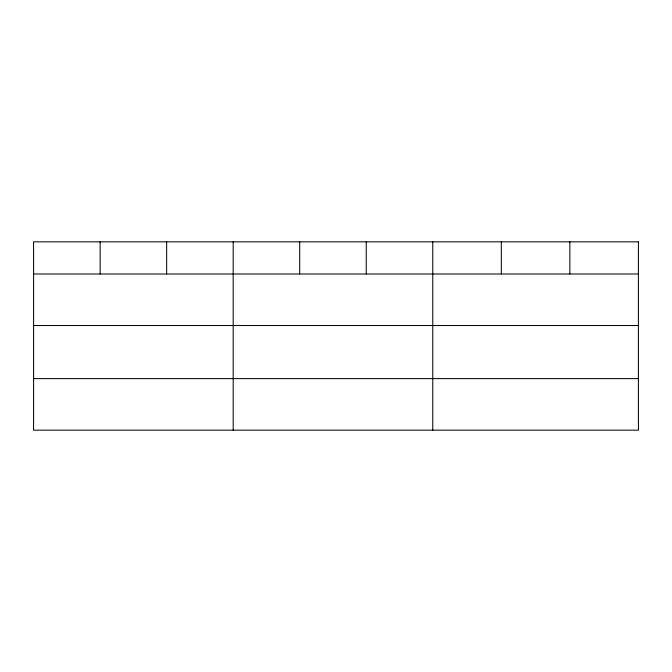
<?xml version="1.0" encoding="UTF-8"?>
<svg xmlns="http://www.w3.org/2000/svg" width="672" height="672" viewBox="0 0 672 672"><rect width="100%" height="100%" fill="white"/><g stroke="black" fill="none" stroke-linecap="round" stroke-linejoin="round"><path stroke-width="1.01" d="M33.6 274L638.4 274M33.6 325.525L638.4 325.525M33.6 378.622L638.4 378.622M569.856 241.853L569.856 274M501.312 241.853L501.312 274M432.768 241.853L432.768 430.147M366.24 241.853L366.24 274M299.712 241.853L299.712 274M233.184 241.853L233.184 430.147M166.656 241.853L166.656 274M100.128 241.853L100.128 274M638.4 241.853L33.6 241.853L33.6 430.147L638.4 430.147L638.4 241.853"/></g></svg>
